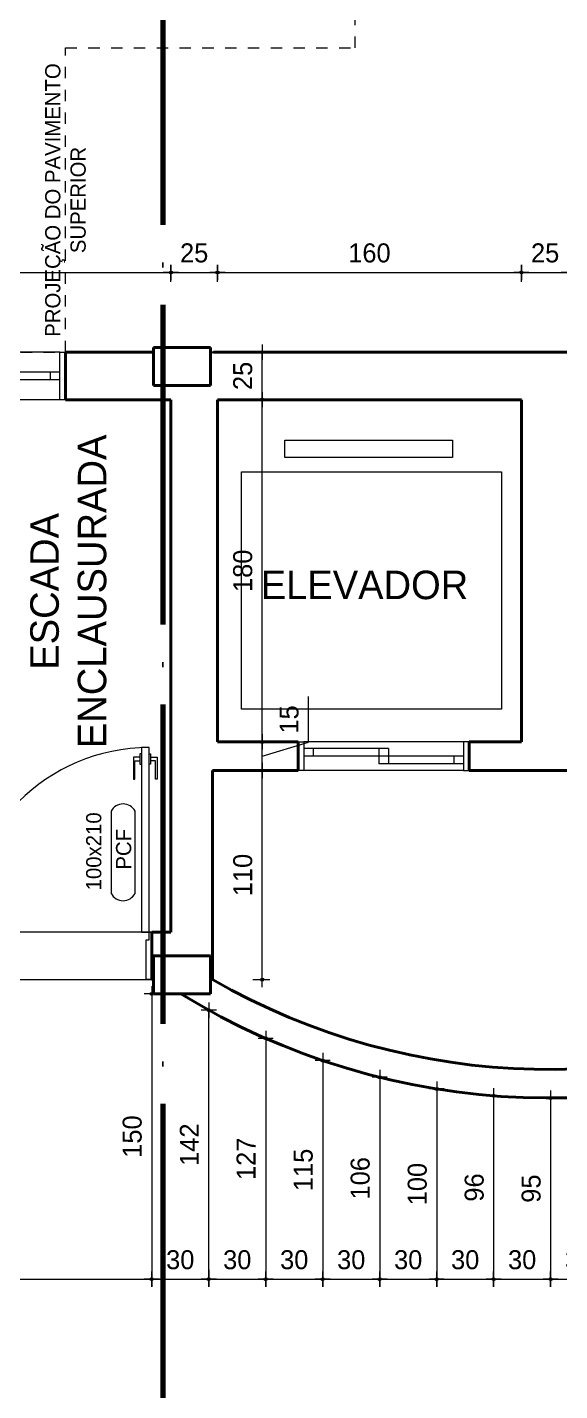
# Model space of a CAD drawing. Header units: millimetres. Extents: x 13204 to 24802, y 21209 to 40694.
# Drawn here: x 18792 to 19072, y 32994 to 33711 of the extents above; entities that cross this region are included whole.
import ezdxf
from ezdxf.enums import TextEntityAlignment as Align

# ---------------------------------------------------------------- set-up
doc = ezdxf.new("R2010")
doc.units = ezdxf.units.MM
doc.linetypes.add('ACAD_ISO04W100', pattern=[30, 24, -3, 0, -3])
doc.linetypes.add('CACHE', pattern=[0.24, 0.12, -0.12])
for name, color, linetype, lineweight in [('COTAS', 30, 'Continuous', 5), ('ESPECARQ', 2, 'Continuous', 20), ('Esquadrias', 2, 'Continuous', 20), ('Linha Corte', 7, 'Continuous', 70), ('Moveis', 6, 'Continuous', 13), ('PAREDE', 1, 'Continuous', 40), ('Paredes', 1, 'Continuous', 40), ('PISO', 5, 'Continuous', 5), ('PROJEÇÃO', 190, 'CACHE', 0), ('TEXTO', 4, 'Continuous', 5)]:
    doc.layers.add(name, color=color, linetype=linetype, lineweight=lineweight)
doc.layers.add('EIXO', color=1, linetype='Continuous')
doc.layers.add('PISOPEITORIL', color=7, linetype='Continuous')
doc.styles.add('LANA', font='stylu.ttf')
doc.styles.add('REGUA60', font='cityb___.ttf', dxfattribs={"width": 1.4})
doc.dimstyles.new('COTA 50', dxfattribs={"dimscale": 0, "dimtxt": 10, "dimasz": 0.5, "dimexe": 1.25, "dimexo": 5, "dimgap": 5, "dimtad": 1, "dimdec": 0, "dimtxsty": 'LANA', "dimblk": 'cota', "dimcen": 2.5, "dimse2": 1, "dimclrd": 256, "dimclre": 256, "dimclrt": 256, "dimaunit": 1, "dimadec": 0, "dimazin": 0, "dimtfac": 1, "dimtdec": 0, "dimtmove": 0, "dimatfit": 3, "dimldrblk": 'DOTSMALL', "dimfxl": 5, "dimfxlon": 1, "dimtzin": 9, "dimlwd": -1, "dimlwe": -1, "dimarcsym": 0})

# ---------------------------------------------------------------- blocks, each defined once
blk = doc.blocks.new('P20X30V')
at = {"layer": 'Paredes'}
for p, q in [((0.1, 0.15), (-0.1, 0.15)), ((-0.1, 0.15), (-0.1, -0.15)), ((0.1, -0.15), (0.1, 0.15)), ((-0.1, -0.15), (0.1, -0.15)), ((0.0345, -0.1497), (0.0345, -0.1497))]:
    blk.add_line(p, q, dxfattribs=at)
blk = doc.blocks.new('*U26', base_point=(58999.28, 5578.06))
at = {"layer": 'Esquadrias'}
for p, q in [((58997.78, 5675.06), (58993.78, 5675.06)), ((58993.78, 5675.06), (58993.78, 5578.06)), ((58997.78, 5578.06), (58997.78, 5675.06)), ((58993.03, 5670.06), (58989.53, 5670.06)), ((58989.53, 5670.06), (58989.53, 5658.56)), ((58990.28, 5658.56), (58990.28, 5668.06)), ((58990.28, 5668.06), (58993.03, 5668.06)), ((58993.78, 5671.81), (58993.03, 5671.81)), ((58993.03, 5671.81), (58993.03, 5666.31)), ((58993.03, 5666.31), (58993.78, 5666.31)), ((58997.78, 5671.81), (58998.53, 5671.81)), ((58998.53, 5666.31), (58997.78, 5666.31)), ((58998.53, 5671.81), (58998.53, 5666.31)), ((58998.53, 5670.06), (59002.03, 5670.06)), ((59001.28, 5668.06), (58998.53, 5668.06)), ((59001.28, 5658.56), (59001.28, 5668.06)), ((59002.03, 5670.06), (59002.03, 5658.56)), ((58989.53, 5658.56), (58990.28, 5658.56)), ((59002.03, 5658.56), (59001.28, 5658.56)), ((58900.78, 5578.06), (58899.28, 5578.06)), ((58900.78, 5574.06), (58900.78, 5578.06)), ((58902.28, 5574.06), (58900.78, 5574.06)), ((58902.28, 5553.06), (58902.28, 5574.06)), ((58993.78, 5578.06), (58997.78, 5578.06)), ((58996.28, 5553.06), (58996.28, 5574.06)), ((58996.28, 5574.06), (58997.78, 5574.06)), ((58997.78, 5578.06), (58999.28, 5578.06)), ((58997.78, 5574.06), (58997.78, 5578.06)), ((58899.28, 5553.06), (58902.28, 5553.06)), ((58999.28, 5553.06), (58996.28, 5553.06))]:
    blk.add_line(p, q, dxfattribs=at)
at = {"layer": 'Esquadrias', "color": 0}
blk.add_arc((58997.78, 5578.06), 97, 90, 180, dxfattribs=at)
blk = doc.blocks.new('*U61', base_point=(58349.85, 5643.23))
at = {"layer": 'Esquadrias'}
for p, q in [((58292.85, 5643.23), (58289.85, 5643.23)), ((58292.85, 5618.23), (58292.85, 5643.23)), ((58346.85, 5643.23), (58349.85, 5643.23)), ((58346.85, 5618.23), (58346.85, 5643.23)), ((58346.85, 5632.73), (58292.85, 5632.73)), ((58297.85, 5628.73), (58297.85, 5632.73)), ((58341.85, 5628.73), (58341.85, 5632.73)), ((58346.85, 5628.73), (58292.85, 5628.73)), ((58289.85, 5618.23), (58292.85, 5618.23)), ((58349.85, 5618.23), (58346.85, 5618.23))]:
    blk.add_line(p, q, dxfattribs=at)
at = {"layer": 'Esquadrias', "color": 0}
for p, q in [((58346.85, 5643.23), (58292.85, 5643.23)), ((58289.85, 5618.23), (58289.85, 5618.23)), ((58349.85, 5618.23), (58289.85, 5618.23)), ((58349.85, 5618.23), (58349.85, 5618.23))]:
    blk.add_line(p, q, dxfattribs=at)
blk = doc.blocks.new('INDESQ2')
at = {"color": 0, "linetype": 'ByBlock'}
for p, q in [((4.32, 2.96), (-4.32, 2.96)), ((-4.32, 0.44), (4.32, 0.44))]:
    blk.add_line(p, q, dxfattribs=at)
at = {"color": 0}
for centre, start, end in [((-3.67, 1.7), 117.3654, 242.6346), ((3.67, 1.7), 297.3654, 62.6346)]:
    blk.add_arc(centre, 1.42, start, end, dxfattribs=at)
at = {"style": 'REGUA60', "width": 1.4, "flags": 9}
blk.add_attdef('LOCAL', text='', height=1.5, dxfattribs=at).set_placement((-0.08, -4.35), align=Align.CENTER)
at = {"layer": 'ESPECARQ', "color": 0, "style": 'REGUA60'}
for tag, width, p in [('COD', 1.1, (-0.08, 0.95)), ('DIM', 1.4, (-0.08, -2.17))]:
    blk.add_attdef(tag, text='', height=1.5, dxfattribs=dict(at, width=width)).set_placement(p, align=Align.CENTER)
blk = doc.blocks.new('cota')
at = {"layer": 'COTAS'}
blk.add_hatch(color=256, dxfattribs=at).paths.add_polyline_path([(-1.6, 0, 1), (1.6, 0, 1)])
for points in [[(-1.6, 0), (-8, 0)], [(0, 1.6), (0, 8)], [(8, 0), (1.6, 0)], [(0, -8), (0, -1.6)]]:
    blk.add_lwpolyline(points, dxfattribs=at)
blk.add_circle((0, 0), 1.6, dxfattribs=at)
blk = doc.blocks.new('*D233')
at = {"layer": 'COTAS', "transparency": 16777216}
for p, q in [((18428.54, 33576.69), (18428.54, 33582.94)), ((18429.04, 33581.69), (18867.04, 33581.69))]:
    blk.add_line(p, q, dxfattribs=at)
at = {"layer": 'Defpoints', "color": 0, "transparency": 16777216}
for p in [(18867.54, 33581.69), (18428.54, 33374.78), (18867.54, 33374.78)]:
    blk.add_point(p, dxfattribs=at)
at = {"layer": 'COTAS', "transparency": 16777216, "xscale": 0.5, "yscale": 0.5, "zscale": 0.5, "rotation": 180}
blk.add_blockref('cota', (18428.54, 33581.69), dxfattribs=at)
at = {"layer": 'COTAS', "transparency": 16777216, "xscale": 0.5, "yscale": 0.5, "zscale": 0.5}
blk.add_blockref('cota', (18867.54, 33581.69), dxfattribs=at)
at = {"layer": 'COTAS', "transparency": 16777216, "insert": (18648.04, 33591.91), "char_height": 10, "attachment_point": 5, "style": 'LANA'}
blk.add_mtext('439', dxfattribs=at)
blk = doc.blocks.new('_DotSmall')
at = {"layer": 'PAREDE', "color": 0, "const_width": 0.5}
blk.add_lwpolyline([(-0.0625, 0, 1), (0.0625, 0, 1)], format="xyb", close=True, dxfattribs=at)
blk = doc.blocks.new('*D234')
at = {"layer": 'COTAS', "transparency": 16777216}
for p, q in [((18867.54, 33576.69), (18867.54, 33582.94)), ((18868.04, 33581.69), (18891.59, 33581.69))]:
    blk.add_line(p, q, dxfattribs=at)
at = {"layer": 'Defpoints', "color": 0, "transparency": 16777216}
for p in [(18892.09, 33581.69), (18892.09, 33424.78), (18867.54, 33374.78)]:
    blk.add_point(p, dxfattribs=at)
at = {"layer": 'COTAS', "transparency": 16777216, "xscale": 0.5, "yscale": 0.5, "zscale": 0.5, "rotation": 180}
blk.add_blockref('cota', (18867.54, 33581.69), dxfattribs=at)
at = {"layer": 'COTAS', "transparency": 16777216, "xscale": 0.5, "yscale": 0.5, "zscale": 0.5}
blk.add_blockref('cota', (18892.09, 33581.69), dxfattribs=at)
at = {"layer": 'COTAS', "transparency": 16777216, "insert": (18879.81, 33591.91), "char_height": 10, "attachment_point": 5, "style": 'LANA'}
blk.add_mtext('25', dxfattribs=at)
blk = doc.blocks.new('*D235')
at = {"layer": 'COTAS', "transparency": 16777216}
for p, q in [((18892.09, 33576.69), (18892.09, 33582.94)), ((18892.59, 33581.69), (19051.59, 33581.69))]:
    blk.add_line(p, q, dxfattribs=at)
at = {"layer": 'Defpoints', "color": 0, "transparency": 16777216}
for p in [(19052.09, 33581.69), (18892.09, 33424.78), (19052.09, 33424.78)]:
    blk.add_point(p, dxfattribs=at)
at = {"layer": 'COTAS', "transparency": 16777216, "xscale": 0.5, "yscale": 0.5, "zscale": 0.5, "rotation": 180}
blk.add_blockref('cota', (18892.09, 33581.69), dxfattribs=at)
at = {"layer": 'COTAS', "transparency": 16777216, "xscale": 0.5, "yscale": 0.5, "zscale": 0.5}
blk.add_blockref('cota', (19052.09, 33581.69), dxfattribs=at)
at = {"layer": 'COTAS', "transparency": 16777216, "insert": (18972.09, 33591.91), "char_height": 10, "attachment_point": 5, "style": 'LANA'}
blk.add_mtext('160', dxfattribs=at)
blk = doc.blocks.new('*D236')
at = {"layer": 'COTAS', "transparency": 16777216}
for p, q in [((19052.09, 33576.69), (19052.09, 33582.94)), ((19052.59, 33581.69), (19076.59, 33581.69))]:
    blk.add_line(p, q, dxfattribs=at)
at = {"layer": 'Defpoints', "color": 0, "transparency": 16777216}
for p in [(19077.09, 33581.69), (19077.09, 33434.78), (19052.09, 33424.78)]:
    blk.add_point(p, dxfattribs=at)
at = {"layer": 'COTAS', "transparency": 16777216, "xscale": 0.5, "yscale": 0.5, "zscale": 0.5, "rotation": 180}
blk.add_blockref('cota', (19052.09, 33581.69), dxfattribs=at)
at = {"layer": 'COTAS', "transparency": 16777216, "xscale": 0.5, "yscale": 0.5, "zscale": 0.5}
blk.add_blockref('cota', (19077.09, 33581.69), dxfattribs=at)
at = {"layer": 'COTAS', "transparency": 16777216, "insert": (19064.59, 33591.91), "char_height": 10, "attachment_point": 5, "style": 'LANA'}
blk.add_mtext('25', dxfattribs=at)
blk = doc.blocks.new('*D250')
at = {"layer": 'COTAS', "transparency": 16777216}
for p, q in [((18403.54, 33057.2), (18403.54, 33050.95)), ((18404.04, 33052.2), (18856.99, 33052.2))]:
    blk.add_line(p, q, dxfattribs=at)
at = {"layer": 'Defpoints', "color": 0, "transparency": 16777216}
for p in [(18403.54, 33209.78), (18857.49, 33052.2), (18857.49, 33052.2)]:
    blk.add_point(p, dxfattribs=at)
at = {"layer": 'COTAS', "transparency": 16777216, "xscale": 0.5, "yscale": 0.5, "zscale": 0.5, "rotation": 180}
blk.add_blockref('cota', (18403.54, 33052.2), dxfattribs=at)
at = {"layer": 'COTAS', "transparency": 16777216, "xscale": 0.5, "yscale": 0.5, "zscale": 0.5}
blk.add_blockref('cota', (18857.49, 33052.2), dxfattribs=at)
at = {"layer": 'COTAS', "transparency": 16777216, "insert": (18630.51, 33062.42), "char_height": 10, "attachment_point": 5, "style": 'LANA'}
blk.add_mtext('454', dxfattribs=at)
blk = doc.blocks.new('*D251')
at = {"layer": 'COTAS', "transparency": 16777216}
for p, q in [((18857.49, 33057.2), (18857.49, 33050.95)), ((18857.99, 33052.2), (18886.99, 33052.2))]:
    blk.add_line(p, q, dxfattribs=at)
at = {"layer": 'Defpoints', "color": 0, "transparency": 16777216}
for p in [(18857.49, 33209.78), (18887.49, 33193.72), (18887.49, 33052.2)]:
    blk.add_point(p, dxfattribs=at)
at = {"layer": 'COTAS', "transparency": 16777216, "xscale": 0.5, "yscale": 0.5, "zscale": 0.5, "rotation": 180}
blk.add_blockref('cota', (18857.49, 33052.2), dxfattribs=at)
at = {"layer": 'COTAS', "transparency": 16777216, "xscale": 0.5, "yscale": 0.5, "zscale": 0.5}
blk.add_blockref('cota', (18887.49, 33052.2), dxfattribs=at)
at = {"layer": 'COTAS', "transparency": 16777216, "insert": (18872.49, 33062.41), "char_height": 10, "attachment_point": 5, "style": 'LANA'}
blk.add_mtext('30', dxfattribs=at)
blk = doc.blocks.new('*D252')
at = {"layer": 'COTAS', "transparency": 16777216}
for p, q in [((18862.49, 33202.28), (18856.24, 33202.28)), ((18857.49, 33201.78), (18857.49, 33052.7))]:
    blk.add_line(p, q, dxfattribs=at)
at = {"layer": 'Defpoints', "color": 0, "transparency": 16777216}
for p in [(18873.49, 33202.28), (18857.49, 33052.2), (18873.49, 33052.2)]:
    blk.add_point(p, dxfattribs=at)
at = {"layer": 'COTAS', "transparency": 16777216, "xscale": 0.5, "yscale": 0.5, "zscale": 0.5}
for p, rotation in [((18857.49, 33202.28), 90), ((18857.49, 33052.2), 270)]:
    blk.add_blockref('cota', p, dxfattribs=dict(at, rotation=rotation))
at = {"layer": 'COTAS', "transparency": 16777216, "insert": (18847.24, 33127.24), "char_height": 10, "attachment_point": 5, "rotation": 90, "style": 'LANA'}
blk.add_mtext('150', dxfattribs=at)
blk = doc.blocks.new('*D253')
at = {"layer": 'COTAS', "transparency": 16777216}
for p, q in [((18887.49, 33057.2), (18887.49, 33050.95)), ((18887.99, 33052.2), (18916.99, 33052.2))]:
    blk.add_line(p, q, dxfattribs=at)
at = {"layer": 'Defpoints', "color": 0, "transparency": 16777216}
for p in [(18887.49, 33193.72), (18917.49, 33178.87), (18917.49, 33052.2)]:
    blk.add_point(p, dxfattribs=at)
at = {"layer": 'COTAS', "transparency": 16777216, "xscale": 0.5, "yscale": 0.5, "zscale": 0.5, "rotation": 180}
blk.add_blockref('cota', (18887.49, 33052.2), dxfattribs=at)
at = {"layer": 'COTAS', "transparency": 16777216, "xscale": 0.5, "yscale": 0.5, "zscale": 0.5}
blk.add_blockref('cota', (18917.49, 33052.2), dxfattribs=at)
at = {"layer": 'COTAS', "transparency": 16777216, "insert": (18902.49, 33062.41), "char_height": 10, "attachment_point": 5, "style": 'LANA'}
blk.add_mtext('30', dxfattribs=at)
blk = doc.blocks.new('*D254')
at = {"layer": 'COTAS', "transparency": 16777216}
for p, q in [((18917.49, 33057.2), (18917.49, 33050.95)), ((18917.99, 33052.2), (18946.99, 33052.2))]:
    blk.add_line(p, q, dxfattribs=at)
at = {"layer": 'Defpoints', "color": 0, "transparency": 16777216}
for p in [(18917.49, 33178.87), (18947.49, 33167.21), (18947.49, 33052.2)]:
    blk.add_point(p, dxfattribs=at)
at = {"layer": 'COTAS', "transparency": 16777216, "xscale": 0.5, "yscale": 0.5, "zscale": 0.5, "rotation": 180}
blk.add_blockref('cota', (18917.49, 33052.2), dxfattribs=at)
at = {"layer": 'COTAS', "transparency": 16777216, "xscale": 0.5, "yscale": 0.5, "zscale": 0.5}
blk.add_blockref('cota', (18947.49, 33052.2), dxfattribs=at)
at = {"layer": 'COTAS', "transparency": 16777216, "insert": (18932.49, 33062.41), "char_height": 10, "attachment_point": 5, "style": 'LANA'}
blk.add_mtext('30', dxfattribs=at)
blk = doc.blocks.new('*D255')
at = {"layer": 'COTAS', "transparency": 16777216}
for p, q in [((18947.49, 33057.2), (18947.49, 33050.95)), ((18947.99, 33052.2), (18976.99, 33052.2))]:
    blk.add_line(p, q, dxfattribs=at)
at = {"layer": 'Defpoints', "color": 0, "transparency": 16777216}
for p in [(18947.49, 33167.21), (18977.49, 33158.42), (18977.49, 33052.2)]:
    blk.add_point(p, dxfattribs=at)
at = {"layer": 'COTAS', "transparency": 16777216, "xscale": 0.5, "yscale": 0.5, "zscale": 0.5, "rotation": 180}
blk.add_blockref('cota', (18947.49, 33052.2), dxfattribs=at)
at = {"layer": 'COTAS', "transparency": 16777216, "xscale": 0.5, "yscale": 0.5, "zscale": 0.5}
blk.add_blockref('cota', (18977.49, 33052.2), dxfattribs=at)
at = {"layer": 'COTAS', "transparency": 16777216, "insert": (18962.49, 33062.41), "char_height": 10, "attachment_point": 5, "style": 'LANA'}
blk.add_mtext('30', dxfattribs=at)
blk = doc.blocks.new('*D256')
at = {"layer": 'COTAS', "transparency": 16777216}
for p, q in [((18977.49, 33057.2), (18977.49, 33050.95)), ((18977.99, 33052.2), (19006.99, 33052.2))]:
    blk.add_line(p, q, dxfattribs=at)
at = {"layer": 'Defpoints', "color": 0, "transparency": 16777216}
for p in [(18977.49, 33158.42), (19007.49, 33152.28), (19007.49, 33052.2)]:
    blk.add_point(p, dxfattribs=at)
at = {"layer": 'COTAS', "transparency": 16777216, "xscale": 0.5, "yscale": 0.5, "zscale": 0.5, "rotation": 180}
blk.add_blockref('cota', (18977.49, 33052.2), dxfattribs=at)
at = {"layer": 'COTAS', "transparency": 16777216, "xscale": 0.5, "yscale": 0.5, "zscale": 0.5}
blk.add_blockref('cota', (19007.49, 33052.2), dxfattribs=at)
at = {"layer": 'COTAS', "transparency": 16777216, "insert": (18992.49, 33062.41), "char_height": 10, "attachment_point": 5, "style": 'LANA'}
blk.add_mtext('30', dxfattribs=at)
blk = doc.blocks.new('*D257')
at = {"layer": 'COTAS', "transparency": 16777216}
for p, q in [((19007.49, 33057.2), (19007.49, 33050.95)), ((19007.99, 33052.2), (19036.99, 33052.2))]:
    blk.add_line(p, q, dxfattribs=at)
at = {"layer": 'Defpoints', "color": 0, "transparency": 16777216}
for p in [(19007.49, 33152.28), (19037.49, 33148.68), (19037.49, 33052.2)]:
    blk.add_point(p, dxfattribs=at)
at = {"layer": 'COTAS', "transparency": 16777216, "xscale": 0.5, "yscale": 0.5, "zscale": 0.5, "rotation": 180}
blk.add_blockref('cota', (19007.49, 33052.2), dxfattribs=at)
at = {"layer": 'COTAS', "transparency": 16777216, "xscale": 0.5, "yscale": 0.5, "zscale": 0.5}
blk.add_blockref('cota', (19037.49, 33052.2), dxfattribs=at)
at = {"layer": 'COTAS', "transparency": 16777216, "insert": (19022.49, 33062.41), "char_height": 10, "attachment_point": 5, "style": 'LANA'}
blk.add_mtext('30', dxfattribs=at)
blk = doc.blocks.new('*D258')
at = {"layer": 'COTAS', "transparency": 16777216}
for p, q in [((19037.49, 33057.2), (19037.49, 33050.95)), ((19037.99, 33052.2), (19066.99, 33052.2))]:
    blk.add_line(p, q, dxfattribs=at)
at = {"layer": 'Defpoints', "color": 0, "transparency": 16777216}
for p in [(19037.49, 33148.68), (19067.49, 33147.53), (19067.49, 33052.2)]:
    blk.add_point(p, dxfattribs=at)
at = {"layer": 'COTAS', "transparency": 16777216, "xscale": 0.5, "yscale": 0.5, "zscale": 0.5, "rotation": 180}
blk.add_blockref('cota', (19037.49, 33052.2), dxfattribs=at)
at = {"layer": 'COTAS', "transparency": 16777216, "xscale": 0.5, "yscale": 0.5, "zscale": 0.5}
blk.add_blockref('cota', (19067.49, 33052.2), dxfattribs=at)
at = {"layer": 'COTAS', "transparency": 16777216, "insert": (19052.49, 33062.41), "char_height": 10, "attachment_point": 5, "style": 'LANA'}
blk.add_mtext('30', dxfattribs=at)
blk = doc.blocks.new('*D259')
at = {"layer": 'COTAS', "transparency": 16777216}
for p, q in [((19067.49, 33057.2), (19067.49, 33050.95)), ((19067.99, 33052.2), (19096.99, 33052.2))]:
    blk.add_line(p, q, dxfattribs=at)
at = {"layer": 'Defpoints', "color": 0, "transparency": 16777216}
for p in [(19067.49, 33147.53), (19097.49, 33148.81), (19097.49, 33052.2)]:
    blk.add_point(p, dxfattribs=at)
at = {"layer": 'COTAS', "transparency": 16777216, "xscale": 0.5, "yscale": 0.5, "zscale": 0.5, "rotation": 180}
blk.add_blockref('cota', (19067.49, 33052.2), dxfattribs=at)
at = {"layer": 'COTAS', "transparency": 16777216, "xscale": 0.5, "yscale": 0.5, "zscale": 0.5}
blk.add_blockref('cota', (19097.49, 33052.2), dxfattribs=at)
at = {"layer": 'COTAS', "transparency": 16777216, "insert": (19082.49, 33062.41), "char_height": 10, "attachment_point": 5, "style": 'LANA'}
blk.add_mtext('30', dxfattribs=at)
blk = doc.blocks.new('*D275')
at = {"layer": 'COTAS', "transparency": 16777216}
for p, q in [((18887.49, 33052.7), (18887.49, 33193.22)), ((18887.49, 33052.2), (18886.24, 33052.2))]:
    blk.add_line(p, q, dxfattribs=at)
at = {"layer": 'Defpoints', "color": 0, "transparency": 16777216}
for p in [(18887.49, 33193.72), (18887.49, 33193.72), (18887.49, 33052.2)]:
    blk.add_point(p, dxfattribs=at)
at = {"layer": 'COTAS', "transparency": 16777216, "xscale": 0.5, "yscale": 0.5, "zscale": 0.5}
for p, rotation in [((18887.49, 33193.72), 90), ((18887.49, 33052.2), 270)]:
    blk.add_blockref('cota', p, dxfattribs=dict(at, rotation=rotation))
at = {"layer": 'COTAS', "transparency": 16777216, "insert": (18877.27, 33122.96), "char_height": 10, "attachment_point": 5, "rotation": 90, "style": 'LANA'}
blk.add_mtext('142', dxfattribs=at)
blk = doc.blocks.new('*D276')
at = {"layer": 'COTAS', "transparency": 16777216}
for p, q in [((18917.49, 33178.87), (18916.24, 33178.87)), ((18917.49, 33178.37), (18917.49, 33052.7))]:
    blk.add_line(p, q, dxfattribs=at)
at = {"layer": 'Defpoints', "color": 0, "transparency": 16777216}
for p in [(18917.49, 33178.87), (18917.49, 33052.2), (18917.49, 33052.2)]:
    blk.add_point(p, dxfattribs=at)
at = {"layer": 'COTAS', "transparency": 16777216, "xscale": 0.5, "yscale": 0.5, "zscale": 0.5}
for p, rotation in [((18917.49, 33178.87), 90), ((18917.49, 33052.2), 270)]:
    blk.add_blockref('cota', p, dxfattribs=dict(at, rotation=rotation))
at = {"layer": 'COTAS', "transparency": 16777216, "insert": (18907.13, 33115.54), "char_height": 10, "attachment_point": 5, "rotation": 90, "style": 'LANA'}
blk.add_mtext('127', dxfattribs=at)
blk = doc.blocks.new('*D277')
at = {"layer": 'COTAS', "transparency": 16777216}
for p, q in [((18947.49, 33167.21), (18946.24, 33167.21)), ((18947.49, 33166.71), (18947.49, 33052.7))]:
    blk.add_line(p, q, dxfattribs=at)
at = {"layer": 'Defpoints', "color": 0, "transparency": 16777216}
for p in [(18947.49, 33167.21), (18947.49, 33052.2), (18947.49, 33052.2)]:
    blk.add_point(p, dxfattribs=at)
at = {"layer": 'COTAS', "transparency": 16777216, "xscale": 0.5, "yscale": 0.5, "zscale": 0.5}
for p, rotation in [((18947.49, 33167.21), 90), ((18947.49, 33052.2), 270)]:
    blk.add_blockref('cota', p, dxfattribs=dict(at, rotation=rotation))
at = {"layer": 'COTAS', "transparency": 16777216, "insert": (18937.27, 33109.7), "char_height": 10, "attachment_point": 5, "rotation": 90, "style": 'LANA'}
blk.add_mtext('115', dxfattribs=at)
blk = doc.blocks.new('*D278')
at = {"layer": 'COTAS', "transparency": 16777216}
for p, q in [((18977.49, 33158.42), (18976.24, 33158.42)), ((18977.49, 33157.92), (18977.49, 33052.7))]:
    blk.add_line(p, q, dxfattribs=at)
at = {"layer": 'Defpoints', "color": 0, "transparency": 16777216}
for p in [(18977.49, 33158.42), (18977.49, 33052.2), (18977.49, 33052.2)]:
    blk.add_point(p, dxfattribs=at)
at = {"layer": 'COTAS', "transparency": 16777216, "xscale": 0.5, "yscale": 0.5, "zscale": 0.5}
for p, rotation in [((18977.49, 33158.42), 90), ((18977.49, 33052.2), 270)]:
    blk.add_blockref('cota', p, dxfattribs=dict(at, rotation=rotation))
at = {"layer": 'COTAS', "transparency": 16777216, "insert": (18967.27, 33105.31), "char_height": 10, "attachment_point": 5, "rotation": 90, "style": 'LANA'}
blk.add_mtext('106', dxfattribs=at)
blk = doc.blocks.new('*D279')
at = {"layer": 'COTAS', "transparency": 16777216}
for p, q in [((19007.49, 33152.28), (19006.24, 33152.28)), ((19007.49, 33151.78), (19007.49, 33052.7))]:
    blk.add_line(p, q, dxfattribs=at)
at = {"layer": 'Defpoints', "color": 0, "transparency": 16777216}
for p in [(19007.49, 33152.28), (19007.49, 33052.2), (19007.49, 33052.2)]:
    blk.add_point(p, dxfattribs=at)
at = {"layer": 'COTAS', "transparency": 16777216, "xscale": 0.5, "yscale": 0.5, "zscale": 0.5}
for p, rotation in [((19007.49, 33152.28), 90), ((19007.49, 33052.2), 270)]:
    blk.add_blockref('cota', p, dxfattribs=dict(at, rotation=rotation))
at = {"layer": 'COTAS', "transparency": 16777216, "insert": (18997.31, 33102.24), "char_height": 10, "attachment_point": 5, "rotation": 90, "style": 'LANA'}
blk.add_mtext('100', dxfattribs=at)
blk = doc.blocks.new('*D280')
at = {"layer": 'COTAS', "transparency": 16777216}
for p, q in [((19037.49, 33148.68), (19036.24, 33148.68)), ((19037.49, 33148.18), (19037.49, 33052.7))]:
    blk.add_line(p, q, dxfattribs=at)
at = {"layer": 'Defpoints', "color": 0, "transparency": 16777216}
for p in [(19037.49, 33148.68), (19037.49, 33052.2), (19037.49, 33052.2)]:
    blk.add_point(p, dxfattribs=at)
at = {"layer": 'COTAS', "transparency": 16777216, "xscale": 0.5, "yscale": 0.5, "zscale": 0.5}
for p, rotation in [((19037.49, 33148.68), 90), ((19037.49, 33052.2), 270)]:
    blk.add_blockref('cota', p, dxfattribs=dict(at, rotation=rotation))
at = {"layer": 'COTAS', "transparency": 16777216, "insert": (19027.3, 33100.44), "char_height": 10, "attachment_point": 5, "rotation": 90, "style": 'LANA'}
blk.add_mtext('96', dxfattribs=at)
blk = doc.blocks.new('*D281')
at = {"layer": 'COTAS', "transparency": 16777216}
for p, q in [((19067.49, 33147.53), (19066.24, 33147.53)), ((19067.49, 33147.03), (19067.49, 33052.7))]:
    blk.add_line(p, q, dxfattribs=at)
at = {"layer": 'Defpoints', "color": 0, "transparency": 16777216}
for p in [(19067.49, 33147.53), (19067.49, 33052.2), (19067.49, 33052.2)]:
    blk.add_point(p, dxfattribs=at)
at = {"layer": 'COTAS', "transparency": 16777216, "xscale": 0.5, "yscale": 0.5, "zscale": 0.5}
for p, rotation in [((19067.49, 33147.53), 90), ((19067.49, 33052.2), 270)]:
    blk.add_blockref('cota', p, dxfattribs=dict(at, rotation=rotation))
at = {"layer": 'COTAS', "transparency": 16777216, "insert": (19057.27, 33099.86), "char_height": 10, "attachment_point": 5, "rotation": 90, "style": 'LANA'}
blk.add_mtext('95', dxfattribs=at)
blk = doc.blocks.new('*D297')
at = {"layer": 'COTAS', "transparency": 16777216}
for p, q in [((18915.63, 33210.28), (18915.63, 33319.28)), ((18910.63, 33209.78), (18916.88, 33209.78))]:
    blk.add_line(p, q, dxfattribs=at)
at = {"layer": 'Defpoints', "color": 0, "transparency": 16777216}
for p in [(18889.54, 33319.78), (18915.63, 33319.78), (18889.54, 33209.78)]:
    blk.add_point(p, dxfattribs=at)
at = {"layer": 'COTAS', "transparency": 16777216, "xscale": 0.5, "yscale": 0.5, "zscale": 0.5}
for p, rotation in [((18915.63, 33319.78), 90), ((18915.63, 33209.78), 270)]:
    blk.add_blockref('cota', p, dxfattribs=dict(at, rotation=rotation))
at = {"layer": 'COTAS', "transparency": 16777216, "insert": (18905.45, 33264.78), "char_height": 10, "attachment_point": 5, "rotation": 90, "style": 'LANA'}
blk.add_mtext('110', dxfattribs=at)
blk = doc.blocks.new('*D298')
at = {"layer": 'COTAS', "transparency": 16777216}
for p, q in [((18940.03, 33334.6), (18940.03, 33358.6)), ((18915.63, 33327.28), (18940.03, 33334.6)), ((18915.63, 33320.28), (18915.63, 33334.28)), ((18910.63, 33319.78), (18916.88, 33319.78))]:
    blk.add_line(p, q, dxfattribs=at)
at = {"layer": 'Defpoints', "color": 0, "transparency": 16777216}
for p in [(18892.09, 33334.78), (18915.63, 33334.78), (18889.54, 33319.78)]:
    blk.add_point(p, dxfattribs=at)
at = {"layer": 'COTAS', "transparency": 16777216, "xscale": 0.5, "yscale": 0.5, "zscale": 0.5}
for p, rotation in [((18915.63, 33334.78), 90), ((18915.63, 33319.78), 270)]:
    blk.add_blockref('cota', p, dxfattribs=dict(at, rotation=rotation))
at = {"layer": 'COTAS', "transparency": 16777216, "insert": (18929.81, 33346.6), "char_height": 10, "attachment_point": 5, "rotation": 90, "style": 'LANA'}
blk.add_mtext('15', dxfattribs=at)
blk = doc.blocks.new('*D299')
at = {"layer": 'COTAS', "transparency": 16777216}
for p, q in [((18915.63, 33335.28), (18915.63, 33514.28)), ((18910.63, 33334.78), (18916.88, 33334.78))]:
    blk.add_line(p, q, dxfattribs=at)
at = {"layer": 'Defpoints', "color": 0, "transparency": 16777216}
for p in [(18892.09, 33514.78), (18915.63, 33514.78), (18892.09, 33334.78)]:
    blk.add_point(p, dxfattribs=at)
at = {"layer": 'COTAS', "transparency": 16777216, "xscale": 0.5, "yscale": 0.5, "zscale": 0.5}
for p, rotation in [((18915.63, 33514.78), 90), ((18915.63, 33334.78), 270)]:
    blk.add_blockref('cota', p, dxfattribs=dict(at, rotation=rotation))
at = {"layer": 'COTAS', "transparency": 16777216, "insert": (18905.42, 33424.78), "char_height": 10, "attachment_point": 5, "rotation": 90, "style": 'LANA'}
blk.add_mtext('180', dxfattribs=at)
blk = doc.blocks.new('*D300')
at = {"layer": 'COTAS', "transparency": 16777216}
for p, q in [((18915.63, 33515.28), (18915.63, 33539.28)), ((18910.63, 33514.78), (18916.88, 33514.78))]:
    blk.add_line(p, q, dxfattribs=at)
at = {"layer": 'Defpoints', "color": 0, "transparency": 16777216}
for p in [(18889.99, 33539.78), (18915.63, 33539.78), (18892.09, 33514.78)]:
    blk.add_point(p, dxfattribs=at)
at = {"layer": 'COTAS', "transparency": 16777216, "xscale": 0.5, "yscale": 0.5, "zscale": 0.5}
for p, rotation in [((18915.63, 33539.78), 90), ((18915.63, 33514.78), 270)]:
    blk.add_blockref('cota', p, dxfattribs=dict(at, rotation=rotation))
at = {"layer": 'COTAS', "transparency": 16777216, "insert": (18905.41, 33527.28), "char_height": 10, "attachment_point": 5, "rotation": 90, "style": 'LANA'}
blk.add_mtext('25', dxfattribs=at)

msp = doc.modelspace()

# ---------------------------------------------------------------- linework, layer by layer
at = {"layer": 'EIXO', "color": 1}
for points in [[(18812.09, 33539.78), (18858.49, 33539.78)], [(18888.49, 33539.78), (19200.04, 33539.78)]]:
    msp.add_lwpolyline(points, dxfattribs=at)
at = {"layer": 'Esquadrias'}
for p, q in [((18934.54, 33334.78), (18937.54, 33334.78)), ((18937.54, 33334.78), (18937.54, 33319.78)), ((18982.04, 33331.28), (18937.54, 33331.28)), ((18942.54, 33331.28), (18942.54, 33327.28)), ((18977.04, 33331.28), (18977.04, 33323.28)), ((18982.04, 33331.28), (18982.04, 33323.28)), ((19024.54, 33334.78), (19021.54, 33334.78)), ((19021.54, 33334.78), (19021.54, 33319.78)), ((19021.54, 33327.28), (18937.54, 33327.28)), ((19021.54, 33323.28), (18977.04, 33323.28)), ((19016.54, 33327.28), (19016.54, 33323.28)), ((18937.54, 33319.78), (18934.54, 33319.78)), ((19021.54, 33319.78), (19024.54, 33319.78))]:
    msp.add_line(p, q, dxfattribs=at)
at = {"layer": 'Linha Corte', "linetype": 'ACAD_ISO04W100', "ltscale": 7}
msp.add_line((18863.37, 33984.78), (18863.37, 32212.28), dxfattribs=at)
at = {"layer": 'Moveis'}
for p, q in [((18927.53, 33493.44), (19015.76, 33493.44)), ((18927.53, 33484.36), (18927.53, 33493.44)), ((19015.76, 33493.44), (19015.76, 33484.36)), ((19015.76, 33484.36), (18927.53, 33484.36)), ((18904.76, 33476.83), (19041.57, 33476.83)), ((18904.76, 33351.98), (18904.76, 33476.83)), ((19041.57, 33476.83), (19041.57, 33351.98)), ((19041.57, 33351.98), (18904.76, 33351.98))]:
    msp.add_line(p, q, dxfattribs=at)
at = {"layer": 'PAREDE', "color": 6}
msp.add_line((19139.99, 33539.78), (18889.99, 33539.78), dxfattribs=at)
at = {"layer": 'PAREDE'}
for p, q in [((19052.09, 33514.78), (18892.09, 33514.78)), ((18892.09, 33514.78), (18892.09, 33334.78)), ((18934.54, 33319.78), (18934.54, 33334.78)), ((18934.54, 33319.78), (18934.54, 33334.78)), ((19024.54, 33334.78), (19024.54, 33319.78)), ((19024.54, 33319.78), (19024.54, 33334.78))]:
    msp.add_line(p, q, dxfattribs=at)
for radius, start in [(355.63, 240.12802), (370.63, 238.4607)]:
    msp.add_arc((19066.66, 33518.16), radius, start, 297.34834, dxfattribs=at)
at = {"layer": 'Paredes'}
for p, q in [((18812.09, 33539.78), (18858.49, 33539.78)), ((18812.09, 33514.78), (18812.09, 33539.78)), ((18867.54, 33514.78), (18812.09, 33514.78)), ((18867.54, 33514.78), (18867.54, 33234.78)), ((19052.09, 33334.78), (19052.09, 33514.78)), ((18892.09, 33334.78), (18934.54, 33334.78)), ((19024.54, 33334.78), (19052.09, 33334.78)), ((18889.54, 33319.78), (18889.54, 33209.78)), ((18889.54, 33319.78), (18934.54, 33319.78)), ((19024.54, 33319.78), (19077.09, 33319.78)), ((18867.54, 33234.78), (18857.54, 33234.78)), ((18857.54, 33234.78), (18857.54, 33209.78)), ((18858.49, 33209.78), (18857.54, 33209.78))]:
    msp.add_line(p, q, dxfattribs=at)
at = {"layer": 'PISO'}
for p, q in [((19021.54, 33334.78), (18937.54, 33334.78)), ((19021.54, 33319.78), (18937.54, 33319.78))]:
    msp.add_line(p, q, dxfattribs=at)
msp.add_lwpolyline([(18757.54, 33234.78), (18757.54, 33209.78), (18857.54, 33209.78), (18857.54, 33234.78)], close=True, dxfattribs=at)
at = {"layer": 'PROJEÇÃO', "ltscale": 50}
msp.add_lwpolyline([(18516.09, 33969.78), (18516.09, 33699.78), (18668.54, 33699.78), (18668.54, 33539.78), (18812.09, 33539.78), (18812.09, 33699.78), (18964.54, 33699.78), (18964.54, 33969.78)], dxfattribs=at)

# ---------------------------------------------------------------- block references
at = {"layer": 'Esquadrias', "color": 5}
for name, p in [('*U61', (18812.09, 33539.78)), ('*U26', (18857.54, 33234.78))]:
    msp.add_blockref(name, p, dxfattribs=at)
at = {"layer": 'PAREDE', "color": 6, "xscale": 100, "yscale": 100, "zscale": 100, "rotation": 90}
msp.add_blockref('P20X30V', (18873.49, 33212.28), dxfattribs=at)
at = {"layer": 'PISOPEITORIL', "xscale": 100, "yscale": 100, "zscale": 100, "rotation": 90}
msp.add_blockref('P20X30V', (18873.49, 33532.28), dxfattribs=at)
at = {"layer": 'TEXTO'}
ref = msp.add_blockref('INDESQ2', (18833.87, 33276.75), dxfattribs=dict(at, xscale=4.999999999999704, yscale=4.999999999999704, zscale=4.999999999999704, rotation=269.9933850202379))
ref.add_attrib('COD', 'PCF', dxfattribs={"layer": 'ESPECARQ', "color": 0, "height": 8, "rotation": 89.99339, "style": 'LANA'}).set_placement((18846.66, 33278.33), align=Align.CENTER)
ref.add_attrib('DIM', '100x210', dxfattribs={"layer": 'ESPECARQ', "color": 0, "height": 8, "rotation": 89.99339, "style": 'LANA'}).set_placement((18830.93, 33277.23), align=Align.CENTER)

# ---------------------------------------------------------------- texts
at = {"layer": 'TEXTO', "attachment_point": 5, "rotation": 90, "style": 'LANA'}
for s, insert, char_height, width in [('PROJEÇÃO DO PAVIMENTO SUPERIOR', (18812.09, 33619.78), 8, 177.9862), ('ESCADA\\PENCLAUSURADA', (18813.65, 33413.96), 15, 175.9752)]:
    msp.add_mtext(s, dxfattribs=dict(at, insert=insert, char_height=char_height, width=width))
at = {"layer": 'TEXTO', "insert": (18969.48, 33417.26), "char_height": 15, "width": 175.9752, "attachment_point": 5, "style": 'LANA'}
msp.add_mtext('ELEVADOR', dxfattribs=at)

# ---------------------------------------------------------------- dimensions: what is measured, and where the dimension line sits
at = {"layer": 'COTAS'}
for base, p1, p2, override, picture, middle in [((18867.54, 33581.69), (18428.54, 33374.78), (18867.54, 33374.78), {"dimscale": 1, "dimtmove": 1}, '*D233', (18648.04, 33591.91)), ((19052.09, 33581.69), (18892.09, 33424.78), (19052.09, 33424.78), {"dimscale": 1, "dimtmove": 1}, '*D235', (18972.09, 33591.91)), ((18857.49, 33052.2), (18403.54, 33209.78), (18857.49, 33052.2), {"dimscale": 1}, '*D250', (18630.51, 33062.42)), ((18887.49, 33052.2), (18857.49, 33209.78), (18887.49, 33193.72), {"dimscale": 1}, '*D251', (18872.49, 33062.41)), ((18917.49, 33052.2), (18887.49, 33193.72), (18917.49, 33178.87), {"dimscale": 1}, '*D253', (18902.49, 33062.41)), ((18947.49, 33052.2), (18917.49, 33178.87), (18947.49, 33167.21), {"dimscale": 1, "dimtmove": 1}, '*D254', (18932.49, 33062.41)), ((18977.49, 33052.2), (18947.49, 33167.21), (18977.49, 33158.42), {"dimscale": 1, "dimtmove": 1}, '*D255', (18962.49, 33062.41)), ((19007.49, 33052.2), (18977.49, 33158.42), (19007.49, 33152.28), {"dimscale": 1, "dimtmove": 1}, '*D256', (18992.49, 33062.41)), ((19037.49, 33052.2), (19007.49, 33152.28), (19037.49, 33148.68), {"dimscale": 1, "dimtmove": 1}, '*D257', (19022.49, 33062.41)), ((19067.49, 33052.2), (19037.49, 33148.68), (19067.49, 33147.53), {"dimscale": 1, "dimtmove": 1}, '*D258', (19052.49, 33062.41)), ((19097.49, 33052.2), (19067.49, 33147.53), (19097.49, 33148.81), {"dimscale": 1, "dimtmove": 1}, '*D259', (19082.49, 33062.41))]:
    dim = msp.add_linear_dim(base=base, p1=p1, p2=p2, dimstyle='COTA 50', override=override, dxfattribs=at)
    dim.commit()
    dim.dimension.update_dxf_attribs({"geometry": picture, "text_midpoint": middle})
for base, p1, p2, picture, middle in [((18892.09, 33581.69), (18867.54, 33374.78), (18892.09, 33424.78), '*D234', (18879.81, 33581.69)), ((19077.09, 33581.69), (19052.09, 33424.78), (19077.09, 33434.78), '*D236', (19064.59, 33581.69))]:
    dim = msp.add_linear_dim(base=base, p1=p1, p2=p2, dimstyle='COTA 50', override={"dimscale": 1, "dimtmove": 1}, dxfattribs=at)
    dim.commit()
    dim.dimension.update_dxf_attribs({"geometry": picture, "text_midpoint": middle, "dimtype": 160})
dim = msp.add_linear_dim(base=(18915.63, 33539.78), p1=(18892.09, 33514.78), p2=(18889.99, 33539.78), angle=90, dimstyle='COTA 50', override={"dimscale": 1, "dimtmove": 1}, dxfattribs=at)
dim.commit()
dim.dimension.update_dxf_attribs({"geometry": '*D300', "text_midpoint": (18915.63, 33527.28), "dimtype": 160})
for base, p1, p2, override, picture, middle in [((18915.63, 33514.78), (18892.09, 33334.78), (18892.09, 33514.78), {"dimscale": 1, "dimtmove": 1}, '*D299', (18905.42, 33424.78)), ((18915.63, 33334.78), (18889.54, 33319.78), (18892.09, 33334.78), {"dimscale": 1, "dimtmove": 1}, '*D298', (18929.81, 33339.6)), ((18915.63, 33319.78), (18889.54, 33209.78), (18889.54, 33319.78), {"dimscale": 1}, '*D297', (18905.45, 33264.78)), ((18857.49, 33052.2), (18873.49, 33202.28), (18873.49, 33052.2), {"dimscale": 1}, '*D252', (18847.24, 33127.24)), ((18887.49, 33193.72), (18887.49, 33052.2), (18887.49, 33193.72), {"dimscale": 1}, '*D275', (18877.27, 33122.96)), ((18917.49, 33052.2), (18917.49, 33178.87), (18917.49, 33052.2), {"dimscale": 1}, '*D276', (18907.13, 33115.54)), ((18947.49, 33052.2), (18947.49, 33167.21), (18947.49, 33052.2), {"dimscale": 1}, '*D277', (18937.27, 33109.7)), ((18977.49, 33052.2), (18977.49, 33158.42), (18977.49, 33052.2), {"dimscale": 1}, '*D278', (18967.27, 33105.31)), ((19007.49, 33052.2), (19007.49, 33152.28), (19007.49, 33052.2), {"dimscale": 1}, '*D279', (18997.31, 33102.24)), ((19037.49, 33052.2), (19037.49, 33148.68), (19037.49, 33052.2), {"dimscale": 1}, '*D280', (19027.3, 33100.44)), ((19067.49, 33052.2), (19067.49, 33147.53), (19067.49, 33052.2), {"dimscale": 1}, '*D281', (19057.27, 33099.86))]:
    dim = msp.add_linear_dim(base=base, p1=p1, p2=p2, angle=90, dimstyle='COTA 50', override=override, dxfattribs=at)
    dim.commit()
    dim.dimension.update_dxf_attribs({"geometry": picture, "text_midpoint": middle})

doc.saveas('drawing.dxf')
